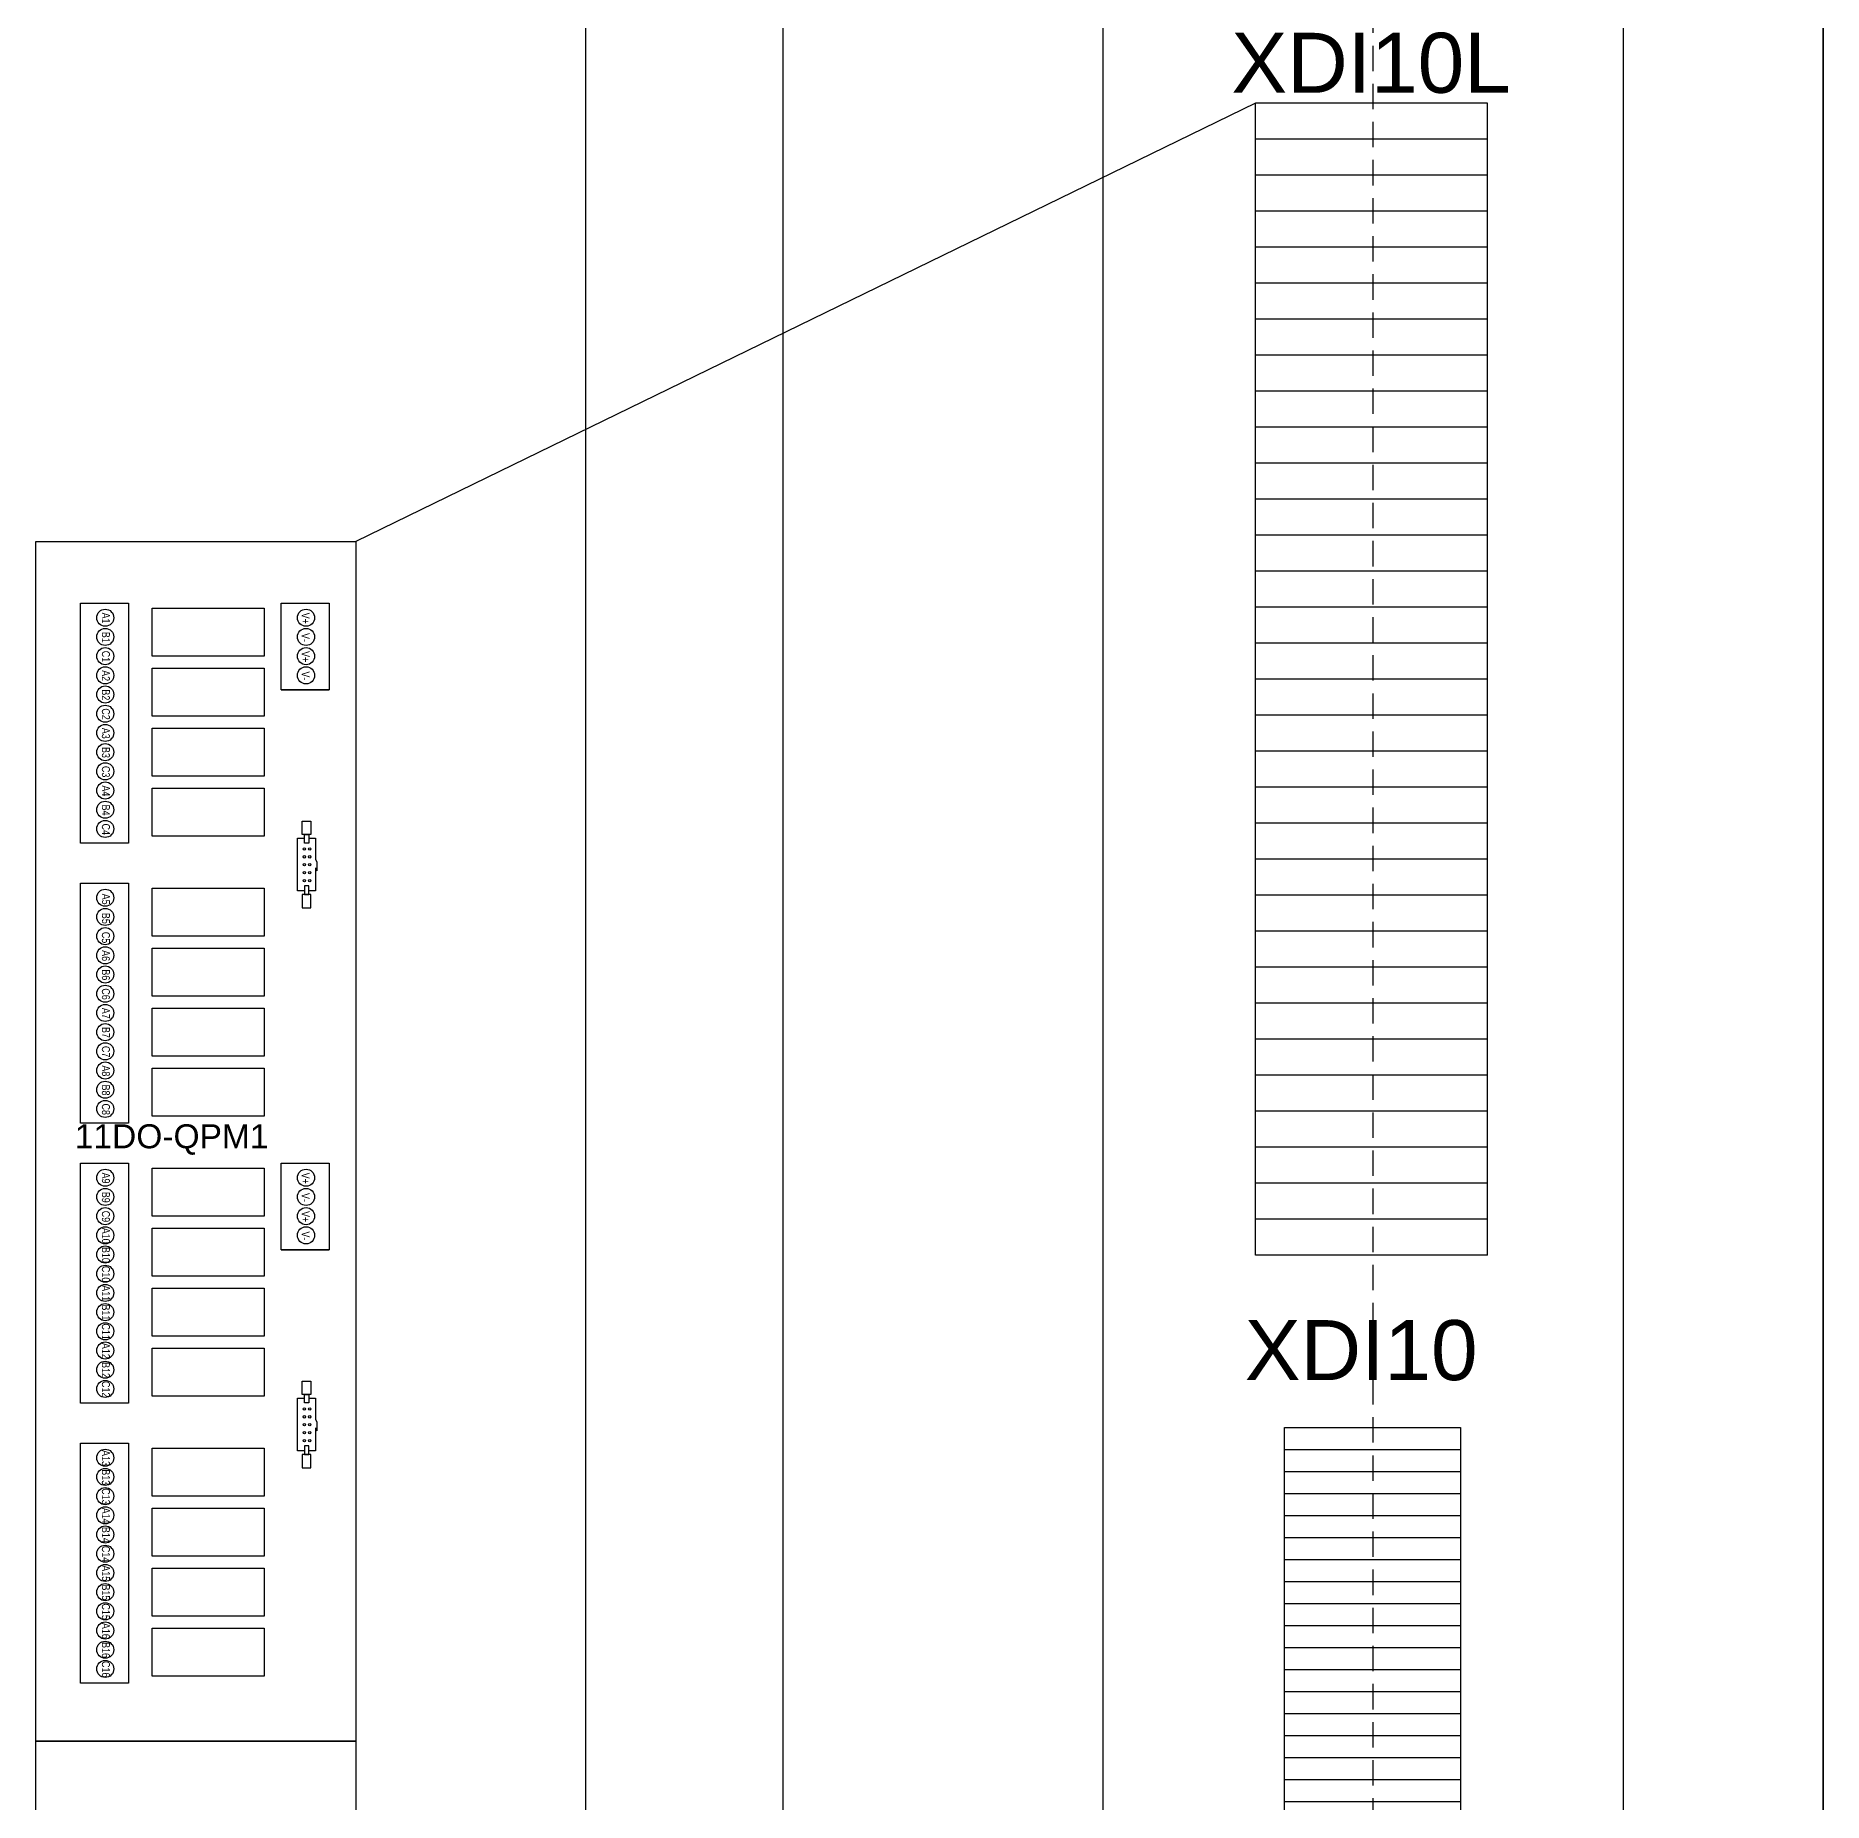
# Model space of a CAD drawing. Extents: x -159874 to -117758, y 9787 to 31117.
# Drawn here: x -148708.2 to -148261.3, y 25121.3 to 25563 of the extents above; entities that cross this region are included whole.
import ezdxf
from ezdxf.enums import TextEntityAlignment as Align

# ---------------------------------------------------------------- set-up
doc = ezdxf.new("R2010")
doc.units = 0
doc.linetypes.add('DASHED2', pattern=[9.525, 6.35, -3.175])
doc.layers.get('0').update_dxf_attribs({"linetype": 'CONTINUOUS'})
doc.styles.add('Arial', font='arial.ttf')

msp = doc.modelspace()

# ---------------------------------------------------------------- linework, layer by layer
at = {"color": 6}
msp.add_line((-148570.68407, 24582.60839), (-148570.68407, 26582.60839), dxfattribs=at)
at = {"color": 4}
for p, q in [((-148521.30907, 24832.60839), (-148521.30907, 26522.60839)), ((-148521.30907, 24632.60839), (-148521.30907, 26522.60839)), ((-148441.30907, 24782.60839), (-148441.30907, 26212.60839)), ((-148311.30907, 26212.60839), (-148311.30907, 24782.60839)), ((-148261.30907, 26212.60839), (-148261.30907, 24782.60839)), ((-148261.30907, 24782.60839), (-148261.30907, 26212.60839))]:
    msp.add_line(p, q, dxfattribs=at)
at = {"color": 1, "linetype": 'DASHED2'}
msp.add_line((-148373.80063, 24782.60839), (-148373.80063, 26212.60839), dxfattribs=at)
at = {"color": 30}
msp.add_line((-148403.28211, 25546.12247), (-148628.18247, 25436.56123), dxfattribs=at)
at = {"color": 1}
for p, q in [((-148403.28211, 25537.12247), (-148403.28211, 25546.12247)), ((-148345.28211, 25546.12247), (-148403.28211, 25546.12247)), ((-148345.28211, 25537.12247), (-148345.28211, 25546.12247)), ((-148345.28211, 25537.12247), (-148403.28211, 25537.12247)), ((-148345.28211, 25537.12247), (-148403.28211, 25537.12247)), ((-148345.28211, 25537.12247), (-148403.28211, 25537.12247)), ((-148345.28211, 25537.12247), (-148403.28211, 25537.12247)), ((-148345.28211, 25537.12247), (-148403.28211, 25537.12247)), ((-148403.28211, 25528.12247), (-148403.28211, 25537.12247)), ((-148345.28211, 25537.12247), (-148403.28211, 25537.12247)), ((-148345.28211, 25528.12247), (-148345.28211, 25537.12247)), ((-148345.28211, 25528.12247), (-148403.28211, 25528.12247)), ((-148345.28211, 25528.12247), (-148403.28211, 25528.12247)), ((-148345.28211, 25528.12247), (-148403.28211, 25528.12247)), ((-148345.28211, 25528.12247), (-148403.28211, 25528.12247)), ((-148345.28211, 25528.12247), (-148403.28211, 25528.12247)), ((-148403.28211, 25519.12247), (-148403.28211, 25528.12247)), ((-148345.28211, 25528.12247), (-148403.28211, 25528.12247)), ((-148345.28211, 25519.12247), (-148345.28211, 25528.12247)), ((-148345.28211, 25519.12247), (-148403.28211, 25519.12247)), ((-148345.28211, 25519.12247), (-148403.28211, 25519.12247)), ((-148345.28211, 25519.12247), (-148403.28211, 25519.12247)), ((-148345.28211, 25519.12247), (-148403.28211, 25519.12247)), ((-148345.28211, 25519.12247), (-148403.28211, 25519.12247)), ((-148403.28211, 25510.12247), (-148403.28211, 25519.12247)), ((-148345.28211, 25519.12247), (-148403.28211, 25519.12247)), ((-148345.28211, 25510.12247), (-148345.28211, 25519.12247)), ((-148345.28211, 25510.12247), (-148403.28211, 25510.12247)), ((-148345.28211, 25510.12247), (-148403.28211, 25510.12247)), ((-148345.28211, 25510.12247), (-148403.28211, 25510.12247)), ((-148345.28211, 25510.12247), (-148403.28211, 25510.12247)), ((-148345.28211, 25510.12247), (-148403.28211, 25510.12247)), ((-148403.28211, 25501.12247), (-148403.28211, 25510.12247)), ((-148345.28211, 25510.12247), (-148403.28211, 25510.12247)), ((-148345.28211, 25501.12247), (-148345.28211, 25510.12247)), ((-148345.28211, 25501.12247), (-148403.28211, 25501.12247)), ((-148345.28211, 25501.12247), (-148403.28211, 25501.12247)), ((-148345.28211, 25501.12247), (-148403.28211, 25501.12247)), ((-148345.28211, 25501.12247), (-148403.28211, 25501.12247)), ((-148345.28211, 25501.12247), (-148403.28211, 25501.12247)), ((-148403.28211, 25492.12247), (-148403.28211, 25501.12247)), ((-148345.28211, 25501.12247), (-148403.28211, 25501.12247)), ((-148345.28211, 25492.12247), (-148345.28211, 25501.12247)), ((-148345.28211, 25492.12247), (-148403.28211, 25492.12247)), ((-148345.28211, 25492.12247), (-148403.28211, 25492.12247)), ((-148345.28211, 25492.12247), (-148403.28211, 25492.12247)), ((-148345.28211, 25492.12247), (-148403.28211, 25492.12247)), ((-148345.28211, 25492.12247), (-148403.28211, 25492.12247)), ((-148403.28211, 25483.12247), (-148403.28211, 25492.12247)), ((-148345.28211, 25492.12247), (-148403.28211, 25492.12247)), ((-148345.28211, 25483.12247), (-148345.28211, 25492.12247)), ((-148345.28211, 25483.12247), (-148403.28211, 25483.12247)), ((-148345.28211, 25483.12247), (-148403.28211, 25483.12247)), ((-148345.28211, 25483.12247), (-148403.28211, 25483.12247)), ((-148345.28211, 25483.12247), (-148403.28211, 25483.12247)), ((-148345.28211, 25483.12247), (-148403.28211, 25483.12247)), ((-148403.28211, 25474.12247), (-148403.28211, 25483.12247)), ((-148345.28211, 25483.12247), (-148403.28211, 25483.12247)), ((-148345.28211, 25474.12247), (-148345.28211, 25483.12247)), ((-148345.28211, 25474.12247), (-148403.28211, 25474.12247)), ((-148345.28211, 25474.12247), (-148403.28211, 25474.12247)), ((-148345.28211, 25474.12247), (-148403.28211, 25474.12247)), ((-148345.28211, 25474.12247), (-148403.28211, 25474.12247)), ((-148345.28211, 25474.12247), (-148403.28211, 25474.12247)), ((-148403.28211, 25465.12247), (-148403.28211, 25474.12247)), ((-148345.28211, 25474.12247), (-148403.28211, 25474.12247)), ((-148345.28211, 25465.12247), (-148345.28211, 25474.12247)), ((-148345.28211, 25465.12247), (-148403.28211, 25465.12247)), ((-148345.28211, 25465.12247), (-148403.28211, 25465.12247)), ((-148345.28211, 25465.12247), (-148403.28211, 25465.12247)), ((-148345.28211, 25465.12247), (-148403.28211, 25465.12247)), ((-148345.28211, 25465.12247), (-148403.28211, 25465.12247)), ((-148403.28211, 25456.12247), (-148403.28211, 25465.12247)), ((-148345.28211, 25465.12247), (-148403.28211, 25465.12247)), ((-148345.28211, 25456.12247), (-148345.28211, 25465.12247)), ((-148345.28211, 25456.12247), (-148403.28211, 25456.12247)), ((-148345.28211, 25456.12247), (-148403.28211, 25456.12247)), ((-148345.28211, 25456.12247), (-148403.28211, 25456.12247)), ((-148345.28211, 25456.12247), (-148403.28211, 25456.12247)), ((-148345.28211, 25456.12247), (-148403.28211, 25456.12247)), ((-148403.28211, 25447.12247), (-148403.28211, 25456.12247)), ((-148345.28211, 25456.12247), (-148403.28211, 25456.12247)), ((-148345.28211, 25447.12247), (-148345.28211, 25456.12247)), ((-148345.28211, 25447.12247), (-148403.28211, 25447.12247)), ((-148345.28211, 25447.12247), (-148403.28211, 25447.12247)), ((-148345.28211, 25447.12247), (-148403.28211, 25447.12247)), ((-148345.28211, 25447.12247), (-148403.28211, 25447.12247)), ((-148345.28211, 25447.12247), (-148403.28211, 25447.12247)), ((-148403.28211, 25438.12247), (-148403.28211, 25447.12247)), ((-148345.28211, 25447.12247), (-148403.28211, 25447.12247)), ((-148345.28211, 25438.12247), (-148345.28211, 25447.12247)), ((-148345.28211, 25438.12247), (-148403.28211, 25438.12247)), ((-148345.28211, 25438.12247), (-148403.28211, 25438.12247)), ((-148345.28211, 25438.12247), (-148403.28211, 25438.12247)), ((-148345.28211, 25438.12247), (-148403.28211, 25438.12247)), ((-148345.28211, 25438.12247), (-148403.28211, 25438.12247)), ((-148403.28211, 25429.12247), (-148403.28211, 25438.12247)), ((-148345.28211, 25438.12247), (-148403.28211, 25438.12247)), ((-148345.28211, 25429.12247), (-148345.28211, 25438.12247)), ((-148345.28211, 25429.12247), (-148403.28211, 25429.12247)), ((-148345.28211, 25429.12247), (-148403.28211, 25429.12247)), ((-148345.28211, 25429.12247), (-148403.28211, 25429.12247)), ((-148345.28211, 25429.12247), (-148403.28211, 25429.12247)), ((-148345.28211, 25429.12247), (-148403.28211, 25429.12247)), ((-148403.28211, 25420.12247), (-148403.28211, 25429.12247)), ((-148345.28211, 25429.12247), (-148403.28211, 25429.12247)), ((-148345.28211, 25420.12247), (-148345.28211, 25429.12247)), ((-148345.28211, 25420.12247), (-148403.28211, 25420.12247)), ((-148345.28211, 25420.12247), (-148403.28211, 25420.12247)), ((-148345.28211, 25420.12247), (-148403.28211, 25420.12247)), ((-148345.28211, 25420.12247), (-148403.28211, 25420.12247)), ((-148345.28211, 25420.12247), (-148403.28211, 25420.12247)), ((-148403.28211, 25411.12247), (-148403.28211, 25420.12247)), ((-148345.28211, 25420.12247), (-148403.28211, 25420.12247)), ((-148345.28211, 25411.12247), (-148345.28211, 25420.12247)), ((-148345.28211, 25411.12247), (-148403.28211, 25411.12247)), ((-148345.28211, 25411.12247), (-148403.28211, 25411.12247)), ((-148345.28211, 25411.12247), (-148403.28211, 25411.12247)), ((-148345.28211, 25411.12247), (-148403.28211, 25411.12247)), ((-148345.28211, 25411.12247), (-148403.28211, 25411.12247)), ((-148403.28211, 25402.12247), (-148403.28211, 25411.12247)), ((-148345.28211, 25411.12247), (-148403.28211, 25411.12247)), ((-148345.28211, 25402.12247), (-148345.28211, 25411.12247)), ((-148345.28211, 25402.12247), (-148403.28211, 25402.12247)), ((-148345.28211, 25402.12247), (-148403.28211, 25402.12247)), ((-148345.28211, 25402.12247), (-148403.28211, 25402.12247)), ((-148345.28211, 25402.12247), (-148403.28211, 25402.12247)), ((-148345.28211, 25402.12247), (-148403.28211, 25402.12247)), ((-148403.28211, 25393.12247), (-148403.28211, 25402.12247)), ((-148345.28211, 25402.12247), (-148403.28211, 25402.12247)), ((-148345.28211, 25393.12247), (-148345.28211, 25402.12247)), ((-148345.28211, 25393.12247), (-148403.28211, 25393.12247)), ((-148345.28211, 25393.12247), (-148403.28211, 25393.12247)), ((-148345.28211, 25393.12247), (-148403.28211, 25393.12247)), ((-148345.28211, 25393.12247), (-148403.28211, 25393.12247)), ((-148345.28211, 25393.12247), (-148403.28211, 25393.12247)), ((-148403.28211, 25384.12247), (-148403.28211, 25393.12247)), ((-148345.28211, 25393.12247), (-148403.28211, 25393.12247)), ((-148345.28211, 25384.12247), (-148345.28211, 25393.12247)), ((-148345.28211, 25384.12247), (-148403.28211, 25384.12247)), ((-148345.28211, 25384.12247), (-148403.28211, 25384.12247)), ((-148345.28211, 25384.12247), (-148403.28211, 25384.12247)), ((-148345.28211, 25384.12247), (-148403.28211, 25384.12247)), ((-148345.28211, 25384.12247), (-148403.28211, 25384.12247)), ((-148403.28211, 25375.12247), (-148403.28211, 25384.12247)), ((-148345.28211, 25384.12247), (-148403.28211, 25384.12247)), ((-148345.28211, 25375.12247), (-148345.28211, 25384.12247)), ((-148345.28211, 25375.12247), (-148403.28211, 25375.12247)), ((-148345.28211, 25375.12247), (-148403.28211, 25375.12247)), ((-148345.28211, 25375.12247), (-148403.28211, 25375.12247)), ((-148345.28211, 25375.12247), (-148403.28211, 25375.12247)), ((-148345.28211, 25375.12247), (-148403.28211, 25375.12247)), ((-148403.28211, 25366.12247), (-148403.28211, 25375.12247)), ((-148345.28211, 25375.12247), (-148403.28211, 25375.12247)), ((-148345.28211, 25366.12247), (-148345.28211, 25375.12247)), ((-148345.28211, 25366.12247), (-148403.28211, 25366.12247)), ((-148345.28211, 25366.12247), (-148403.28211, 25366.12247)), ((-148345.28211, 25366.12247), (-148403.28211, 25366.12247)), ((-148345.28211, 25366.12247), (-148403.28211, 25366.12247)), ((-148345.28211, 25366.12247), (-148403.28211, 25366.12247)), ((-148403.28211, 25357.12247), (-148403.28211, 25366.12247)), ((-148345.28211, 25366.12247), (-148403.28211, 25366.12247)), ((-148345.28211, 25357.12247), (-148345.28211, 25366.12247)), ((-148345.28211, 25357.12247), (-148403.28211, 25357.12247)), ((-148345.28211, 25357.12247), (-148403.28211, 25357.12247)), ((-148345.28211, 25357.12247), (-148403.28211, 25357.12247)), ((-148345.28211, 25357.12247), (-148403.28211, 25357.12247)), ((-148345.28211, 25357.12247), (-148403.28211, 25357.12247)), ((-148403.28211, 25348.12247), (-148403.28211, 25357.12247)), ((-148345.28211, 25357.12247), (-148403.28211, 25357.12247)), ((-148345.28211, 25348.12247), (-148345.28211, 25357.12247)), ((-148345.28211, 25348.12247), (-148403.28211, 25348.12247)), ((-148345.28211, 25348.12247), (-148403.28211, 25348.12247)), ((-148345.28211, 25348.12247), (-148403.28211, 25348.12247)), ((-148345.28211, 25348.12247), (-148403.28211, 25348.12247)), ((-148345.28211, 25348.12247), (-148403.28211, 25348.12247)), ((-148403.28211, 25339.12247), (-148403.28211, 25348.12247)), ((-148345.28211, 25348.12247), (-148403.28211, 25348.12247)), ((-148345.28211, 25339.12247), (-148345.28211, 25348.12247)), ((-148345.28211, 25339.12247), (-148403.28211, 25339.12247)), ((-148345.28211, 25339.12247), (-148403.28211, 25339.12247)), ((-148345.28211, 25339.12247), (-148403.28211, 25339.12247)), ((-148345.28211, 25339.12247), (-148403.28211, 25339.12247)), ((-148345.28211, 25339.12247), (-148403.28211, 25339.12247)), ((-148403.28211, 25330.12247), (-148403.28211, 25339.12247)), ((-148345.28211, 25339.12247), (-148403.28211, 25339.12247)), ((-148345.28211, 25330.12247), (-148345.28211, 25339.12247)), ((-148345.28211, 25330.12247), (-148403.28211, 25330.12247)), ((-148345.28211, 25330.12247), (-148403.28211, 25330.12247)), ((-148345.28211, 25330.12247), (-148403.28211, 25330.12247)), ((-148345.28211, 25330.12247), (-148403.28211, 25330.12247)), ((-148345.28211, 25330.12247), (-148403.28211, 25330.12247)), ((-148403.28211, 25321.12247), (-148403.28211, 25330.12247)), ((-148345.28211, 25330.12247), (-148403.28211, 25330.12247)), ((-148345.28211, 25321.12247), (-148345.28211, 25330.12247)), ((-148345.28211, 25321.12247), (-148403.28211, 25321.12247)), ((-148345.28211, 25321.12247), (-148403.28211, 25321.12247)), ((-148345.28211, 25321.12247), (-148403.28211, 25321.12247)), ((-148345.28211, 25321.12247), (-148403.28211, 25321.12247)), ((-148345.28211, 25321.12247), (-148403.28211, 25321.12247)), ((-148403.28211, 25312.12247), (-148403.28211, 25321.12247)), ((-148345.28211, 25321.12247), (-148403.28211, 25321.12247)), ((-148345.28211, 25312.12247), (-148345.28211, 25321.12247)), ((-148345.28211, 25312.12247), (-148403.28211, 25312.12247)), ((-148345.28211, 25312.12247), (-148403.28211, 25312.12247)), ((-148345.28211, 25312.12247), (-148403.28211, 25312.12247)), ((-148345.28211, 25312.12247), (-148403.28211, 25312.12247)), ((-148345.28211, 25312.12247), (-148403.28211, 25312.12247)), ((-148403.28211, 25303.12247), (-148403.28211, 25312.12247)), ((-148345.28211, 25312.12247), (-148403.28211, 25312.12247)), ((-148345.28211, 25303.12247), (-148345.28211, 25312.12247)), ((-148345.28211, 25303.12247), (-148403.28211, 25303.12247)), ((-148345.28211, 25303.12247), (-148403.28211, 25303.12247)), ((-148345.28211, 25303.12247), (-148403.28211, 25303.12247)), ((-148345.28211, 25303.12247), (-148403.28211, 25303.12247)), ((-148345.28211, 25303.12247), (-148403.28211, 25303.12247)), ((-148403.28211, 25294.12247), (-148403.28211, 25303.12247)), ((-148345.28211, 25303.12247), (-148403.28211, 25303.12247)), ((-148345.28211, 25294.12247), (-148345.28211, 25303.12247)), ((-148345.28211, 25294.12247), (-148403.28211, 25294.12247)), ((-148345.28211, 25294.12247), (-148403.28211, 25294.12247)), ((-148345.28211, 25294.12247), (-148403.28211, 25294.12247)), ((-148345.28211, 25294.12247), (-148403.28211, 25294.12247)), ((-148345.28211, 25294.12247), (-148403.28211, 25294.12247)), ((-148403.28211, 25285.12247), (-148403.28211, 25294.12247)), ((-148345.28211, 25294.12247), (-148403.28211, 25294.12247)), ((-148345.28211, 25285.12247), (-148345.28211, 25294.12247)), ((-148345.28211, 25285.12247), (-148403.28211, 25285.12247)), ((-148345.28211, 25285.12247), (-148403.28211, 25285.12247)), ((-148345.28211, 25285.12247), (-148403.28211, 25285.12247)), ((-148345.28211, 25285.12247), (-148403.28211, 25285.12247)), ((-148345.28211, 25285.12247), (-148403.28211, 25285.12247)), ((-148403.28211, 25276.12247), (-148403.28211, 25285.12247)), ((-148345.28211, 25285.12247), (-148403.28211, 25285.12247)), ((-148345.28211, 25276.12247), (-148345.28211, 25285.12247)), ((-148345.28211, 25276.12247), (-148403.28211, 25276.12247)), ((-148345.28211, 25276.12247), (-148403.28211, 25276.12247)), ((-148345.28211, 25276.12247), (-148403.28211, 25276.12247)), ((-148345.28211, 25276.12247), (-148403.28211, 25276.12247)), ((-148345.28211, 25276.12247), (-148403.28211, 25276.12247)), ((-148403.28211, 25267.12247), (-148403.28211, 25276.12247)), ((-148345.28211, 25276.12247), (-148403.28211, 25276.12247)), ((-148345.28211, 25267.12247), (-148345.28211, 25276.12247)), ((-148345.28211, 25267.12247), (-148403.28211, 25267.12247)), ((-148345.28211, 25267.12247), (-148403.28211, 25267.12247)), ((-148345.28211, 25267.12247), (-148403.28211, 25267.12247)), ((-148345.28211, 25267.12247), (-148403.28211, 25267.12247)), ((-148345.28211, 25267.12247), (-148403.28211, 25267.12247)), ((-148403.28211, 25258.12247), (-148403.28211, 25267.12247)), ((-148345.28211, 25267.12247), (-148403.28211, 25267.12247)), ((-148345.28211, 25258.12247), (-148345.28211, 25267.12247)), ((-148345.28211, 25258.12247), (-148403.28211, 25258.12247)), ((-148345.28211, 25258.12247), (-148403.28211, 25258.12247)), ((-148345.28211, 25258.12247), (-148403.28211, 25258.12247)), ((-148345.28211, 25258.12247), (-148403.28211, 25258.12247)), ((-148345.28211, 25258.12247), (-148403.28211, 25258.12247))]:
    msp.add_line(p, q, dxfattribs=at)
for p, q in [((-148646.81436, 25399.40484), (-148634.81436, 25399.40484)), ((-148642.7795, 25362.31852), (-148641.01063, 25362.31852)), ((-148642.7795, 25349.17682), (-148642.7795, 25362.31852)), ((-148639.90442, 25362.31852), (-148638.22504, 25362.31852)), ((-148638.22504, 25362.31852), (-148638.22504, 25357.12929)), ((-148638.22504, 25357.12929), (-148637.88468, 25356.38866)), ((-148637.88468, 25356.38866), (-148637.88468, 25354.17568)), ((-148638.22504, 25354.91631), (-148638.22504, 25349.17682)), ((-148638.22504, 25354.91631), (-148637.88468, 25354.17568)), ((-148641.01133, 25349.17682), (-148642.7795, 25349.17682)), ((-148638.22504, 25349.17682), (-148639.90512, 25349.17682)), ((-148646.81436, 25259.40484), (-148634.81436, 25259.40484)), ((-148642.7795, 25222.31852), (-148641.01063, 25222.31852)), ((-148642.7795, 25209.17682), (-148642.7795, 25222.31852)), ((-148639.90442, 25222.31852), (-148638.22504, 25222.31852)), ((-148638.22504, 25222.31852), (-148638.22504, 25217.12929)), ((-148638.22504, 25217.12929), (-148637.88468, 25216.38866)), ((-148638.22504, 25214.91631), (-148638.22504, 25209.17682)), ((-148638.22504, 25214.91631), (-148637.88468, 25214.17568)), ((-148637.88468, 25216.38866), (-148637.88468, 25214.17568)), ((-148641.01133, 25209.17682), (-148642.7795, 25209.17682)), ((-148638.22504, 25209.17682), (-148639.90512, 25209.17682))]:
    msp.add_line(p, q)
at = {"color": 0}
for p, q in [((-148396.00948, 25209.52918), (-148396.00948, 25215.02918)), ((-148396.00948, 25215.02918), (-148352.00948, 25215.02918)), ((-148352.00948, 25215.02918), (-148352.00948, 25209.52918)), ((-148396.00948, 25209.52918), (-148352.00948, 25209.52918)), ((-148396.00948, 25209.52918), (-148352.00948, 25209.52918)), ((-148396.00948, 25209.52918), (-148352.00948, 25209.52918)), ((-148396.00948, 25209.52918), (-148352.00948, 25209.52918)), ((-148396.00948, 25204.02918), (-148396.00948, 25209.52918)), ((-148396.00948, 25209.52918), (-148352.00948, 25209.52918)), ((-148352.00948, 25209.52918), (-148352.00948, 25204.02918)), ((-148396.00948, 25204.02918), (-148352.00948, 25204.02918)), ((-148396.00948, 25204.02918), (-148352.00948, 25204.02918)), ((-148396.00948, 25204.02918), (-148352.00948, 25204.02918)), ((-148396.00948, 25204.02918), (-148352.00948, 25204.02918)), ((-148396.00948, 25198.52918), (-148396.00948, 25204.02918)), ((-148396.00948, 25204.02918), (-148352.00948, 25204.02918)), ((-148352.00948, 25204.02918), (-148352.00948, 25198.52918)), ((-148396.00948, 25198.52918), (-148352.00948, 25198.52918)), ((-148396.00948, 25198.52918), (-148352.00948, 25198.52918)), ((-148396.00948, 25198.52918), (-148352.00948, 25198.52918)), ((-148396.00948, 25198.52918), (-148352.00948, 25198.52918)), ((-148396.00948, 25193.02918), (-148396.00948, 25198.52918)), ((-148396.00948, 25198.52918), (-148352.00948, 25198.52918)), ((-148352.00948, 25198.52918), (-148352.00948, 25193.02918)), ((-148396.00948, 25193.02918), (-148352.00948, 25193.02918)), ((-148396.00948, 25193.02918), (-148352.00948, 25193.02918)), ((-148396.00948, 25193.02918), (-148352.00948, 25193.02918)), ((-148396.00948, 25193.02918), (-148352.00948, 25193.02918)), ((-148396.00948, 25187.52918), (-148396.00948, 25193.02918)), ((-148396.00948, 25193.02918), (-148352.00948, 25193.02918)), ((-148352.00948, 25193.02918), (-148352.00948, 25187.52918)), ((-148396.00948, 25187.52918), (-148352.00948, 25187.52918)), ((-148396.00948, 25187.52918), (-148352.00948, 25187.52918)), ((-148396.00948, 25187.52918), (-148352.00948, 25187.52918)), ((-148396.00948, 25187.52918), (-148352.00948, 25187.52918)), ((-148396.00948, 25182.02918), (-148396.00948, 25187.52918)), ((-148396.00948, 25187.52918), (-148352.00948, 25187.52918)), ((-148352.00948, 25187.52918), (-148352.00948, 25182.02918)), ((-148396.00948, 25182.02918), (-148352.00948, 25182.02918)), ((-148396.00948, 25182.02918), (-148352.00948, 25182.02918)), ((-148396.00948, 25182.02918), (-148352.00948, 25182.02918)), ((-148396.00948, 25182.02918), (-148352.00948, 25182.02918)), ((-148396.00948, 25176.52918), (-148396.00948, 25182.02918)), ((-148396.00948, 25182.02918), (-148352.00948, 25182.02918)), ((-148352.00948, 25182.02918), (-148352.00948, 25176.52918)), ((-148396.00948, 25176.52918), (-148352.00948, 25176.52918)), ((-148396.00948, 25176.52918), (-148352.00948, 25176.52918)), ((-148396.00948, 25176.52918), (-148352.00948, 25176.52918)), ((-148396.00948, 25176.52918), (-148352.00948, 25176.52918)), ((-148396.00948, 25171.02918), (-148396.00948, 25176.52918)), ((-148396.00948, 25176.52918), (-148352.00948, 25176.52918)), ((-148352.00948, 25176.52918), (-148352.00948, 25171.02918)), ((-148396.00948, 25171.02918), (-148352.00948, 25171.02918)), ((-148396.00948, 25171.02918), (-148352.00948, 25171.02918)), ((-148396.00948, 25171.02918), (-148352.00948, 25171.02918)), ((-148396.00948, 25171.02918), (-148352.00948, 25171.02918)), ((-148396.00948, 25165.52918), (-148396.00948, 25171.02918)), ((-148396.00948, 25171.02918), (-148352.00948, 25171.02918)), ((-148352.00948, 25171.02918), (-148352.00948, 25165.52918)), ((-148396.00948, 25165.52918), (-148352.00948, 25165.52918)), ((-148396.00948, 25165.52918), (-148352.00948, 25165.52918)), ((-148396.00948, 25165.52918), (-148352.00948, 25165.52918)), ((-148396.00948, 25165.52918), (-148352.00948, 25165.52918)), ((-148396.00948, 25160.02918), (-148396.00948, 25165.52918)), ((-148396.00948, 25165.52918), (-148352.00948, 25165.52918)), ((-148352.00948, 25165.52918), (-148352.00948, 25160.02918)), ((-148396.00948, 25160.02918), (-148352.00948, 25160.02918)), ((-148396.00948, 25160.02918), (-148352.00948, 25160.02918)), ((-148396.00948, 25160.02918), (-148352.00948, 25160.02918)), ((-148396.00948, 25160.02918), (-148352.00948, 25160.02918)), ((-148396.00948, 25154.52918), (-148396.00948, 25160.02918)), ((-148396.00948, 25160.02918), (-148352.00948, 25160.02918)), ((-148352.00948, 25160.02918), (-148352.00948, 25154.52918)), ((-148396.00948, 25154.52918), (-148352.00948, 25154.52918)), ((-148396.00948, 25154.52918), (-148352.00948, 25154.52918)), ((-148396.00948, 25154.52918), (-148352.00948, 25154.52918)), ((-148396.00948, 25154.52918), (-148352.00948, 25154.52918)), ((-148396.00948, 25149.02918), (-148396.00948, 25154.52918)), ((-148396.00948, 25154.52918), (-148352.00948, 25154.52918)), ((-148352.00948, 25154.52918), (-148352.00948, 25149.02918)), ((-148396.00948, 25149.02918), (-148352.00948, 25149.02918)), ((-148396.00948, 25149.02918), (-148352.00948, 25149.02918)), ((-148396.00948, 25149.02918), (-148352.00948, 25149.02918)), ((-148396.00948, 25149.02918), (-148352.00948, 25149.02918)), ((-148396.00948, 25143.52918), (-148396.00948, 25149.02918)), ((-148396.00948, 25149.02918), (-148352.00948, 25149.02918)), ((-148352.00948, 25149.02918), (-148352.00948, 25143.52918)), ((-148396.00948, 25143.52918), (-148352.00948, 25143.52918)), ((-148396.00948, 25143.52918), (-148352.00948, 25143.52918)), ((-148396.00948, 25143.52918), (-148352.00948, 25143.52918)), ((-148396.00948, 25143.52918), (-148352.00948, 25143.52918)), ((-148396.00948, 25138.02918), (-148396.00948, 25143.52918)), ((-148396.00948, 25143.52918), (-148352.00948, 25143.52918)), ((-148352.00948, 25143.52918), (-148352.00948, 25138.02918)), ((-148396.00948, 25138.02918), (-148352.00948, 25138.02918)), ((-148396.00948, 25138.02918), (-148352.00948, 25138.02918)), ((-148396.00948, 25138.02918), (-148352.00948, 25138.02918)), ((-148396.00948, 25138.02918), (-148352.00948, 25138.02918)), ((-148396.00948, 25132.52918), (-148396.00948, 25138.02918)), ((-148396.00948, 25138.02918), (-148352.00948, 25138.02918)), ((-148352.00948, 25138.02918), (-148352.00948, 25132.52918)), ((-148396.00948, 25132.52918), (-148352.00948, 25132.52918)), ((-148396.00948, 25132.52918), (-148352.00948, 25132.52918)), ((-148396.00948, 25132.52918), (-148352.00948, 25132.52918)), ((-148396.00948, 25132.52918), (-148352.00948, 25132.52918)), ((-148396.00948, 25127.02918), (-148396.00948, 25132.52918)), ((-148396.00948, 25132.52918), (-148352.00948, 25132.52918)), ((-148352.00948, 25132.52918), (-148352.00948, 25127.02918)), ((-148396.00948, 25127.02918), (-148352.00948, 25127.02918)), ((-148396.00948, 25127.02918), (-148352.00948, 25127.02918)), ((-148396.00948, 25127.02918), (-148352.00948, 25127.02918)), ((-148396.00948, 25127.02918), (-148352.00948, 25127.02918)), ((-148396.00948, 25121.52918), (-148396.00948, 25127.02918)), ((-148396.00948, 25127.02918), (-148352.00948, 25127.02918)), ((-148352.00948, 25127.02918), (-148352.00948, 25121.52918)), ((-148396.00948, 25121.52918), (-148352.00948, 25121.52918)), ((-148396.00948, 25121.52918), (-148352.00948, 25121.52918)), ((-148396.00948, 25121.52918), (-148352.00948, 25121.52918)), ((-148396.00948, 25121.52918), (-148352.00948, 25121.52918)), ((-148396.00948, 25116.02918), (-148396.00948, 25121.52918)), ((-148396.00948, 25121.52918), (-148352.00948, 25121.52918)), ((-148352.00948, 25121.52918), (-148352.00948, 25116.02918))]:
    msp.add_line(p, q, dxfattribs=at)
for points in [[(-148708.18247, 25436.56123), (-148628.18247, 25436.56123), (-148628.18247, 25136.56123), (-148708.18247, 25136.56123)], [(-148697.0086, 25421.13206), (-148685.0086, 25421.13206), (-148685.0086, 25361.13206), (-148697.0086, 25361.13206)], [(-148679.04606, 25419.82366), (-148651.04606, 25419.82366), (-148651.04606, 25407.82366), (-148679.04606, 25407.82366)], [(-148646.81436, 25421.13206), (-148634.81436, 25421.13206), (-148634.81436, 25399.40484), (-148646.81436, 25399.40484)], [(-148679.04606, 25404.82366), (-148651.04606, 25404.82366), (-148651.04606, 25392.82366), (-148679.04606, 25392.82366)], [(-148679.04606, 25389.82366), (-148651.04606, 25389.82366), (-148651.04606, 25377.82366), (-148679.04606, 25377.82366)], [(-148679.04606, 25374.82366), (-148651.04606, 25374.82366), (-148651.04606, 25362.82366), (-148679.04606, 25362.82366)], [(-148639.43698, 25363.3094), (-148641.58658, 25363.3094), (-148641.58658, 25366.61958), (-148639.43698, 25366.61958)], [(-148641.01063, 25363.3094), (-148639.90442, 25363.3094), (-148639.90442, 25361.14629), (-148641.01063, 25361.14629)], [(-148697.0086, 25351.13206), (-148685.0086, 25351.13206), (-148685.0086, 25291.13206), (-148697.0086, 25291.13206)], [(-148679.04606, 25349.82366), (-148651.04606, 25349.82366), (-148651.04606, 25337.82366), (-148679.04606, 25337.82366)], [(-148639.43768, 25348.25754), (-148641.58727, 25348.25754), (-148641.58727, 25344.94736), (-148639.43768, 25344.94736)], [(-148641.01133, 25348.25754), (-148639.90512, 25348.25754), (-148639.90512, 25350.42065), (-148641.01133, 25350.42065)], [(-148679.04606, 25334.82366), (-148651.04606, 25334.82366), (-148651.04606, 25322.82366), (-148679.04606, 25322.82366)], [(-148679.04606, 25319.82366), (-148651.04606, 25319.82366), (-148651.04606, 25307.82366), (-148679.04606, 25307.82366)], [(-148679.04606, 25304.82366), (-148651.04606, 25304.82366), (-148651.04606, 25292.82366), (-148679.04606, 25292.82366)], [(-148697.0086, 25281.13206), (-148685.0086, 25281.13206), (-148685.0086, 25221.13206), (-148697.0086, 25221.13206)], [(-148679.04606, 25279.82366), (-148651.04606, 25279.82366), (-148651.04606, 25267.82366), (-148679.04606, 25267.82366)], [(-148646.81436, 25281.13206), (-148634.81436, 25281.13206), (-148634.81436, 25259.40484), (-148646.81436, 25259.40484)], [(-148679.04606, 25264.82366), (-148651.04606, 25264.82366), (-148651.04606, 25252.82366), (-148679.04606, 25252.82366)], [(-148679.04606, 25249.82366), (-148651.04606, 25249.82366), (-148651.04606, 25237.82366), (-148679.04606, 25237.82366)], [(-148679.04606, 25234.82366), (-148651.04606, 25234.82366), (-148651.04606, 25222.82366), (-148679.04606, 25222.82366)], [(-148639.43698, 25223.3094), (-148641.58658, 25223.3094), (-148641.58658, 25226.61958), (-148639.43698, 25226.61958)], [(-148641.01063, 25223.3094), (-148639.90442, 25223.3094), (-148639.90442, 25221.14629), (-148641.01063, 25221.14629)], [(-148697.0086, 25211.13206), (-148685.0086, 25211.13206), (-148685.0086, 25151.13206), (-148697.0086, 25151.13206)], [(-148679.04606, 25209.82366), (-148651.04606, 25209.82366), (-148651.04606, 25197.82366), (-148679.04606, 25197.82366)], [(-148639.43768, 25208.25754), (-148641.58727, 25208.25754), (-148641.58727, 25204.94736), (-148639.43768, 25204.94736)], [(-148641.01133, 25208.25754), (-148639.90512, 25208.25754), (-148639.90512, 25210.42065), (-148641.01133, 25210.42065)], [(-148679.04606, 25194.82366), (-148651.04606, 25194.82366), (-148651.04606, 25182.82366), (-148679.04606, 25182.82366)], [(-148679.04606, 25179.82366), (-148651.04606, 25179.82366), (-148651.04606, 25167.82366), (-148679.04606, 25167.82366)], [(-148679.04606, 25164.82366), (-148651.04606, 25164.82366), (-148651.04606, 25152.82366), (-148679.04606, 25152.82366)], [(-148708.18247, 25136.56123), (-148628.18247, 25136.56123), (-148628.18247, 24836.56123), (-148708.18247, 24836.56123)]]:
    msp.add_lwpolyline(points, close=True)
for centre, radius in [((-148690.80654, 25417.46351), 2.13985), ((-148640.61229, 25417.46351), 2.13985), ((-148690.80654, 25412.66351), 2.13985), ((-148640.61229, 25412.66351), 2.13985), ((-148690.80654, 25407.86351), 2.13985), ((-148640.61229, 25407.86351), 2.13985), ((-148690.80654, 25403.06351), 2.13985), ((-148640.61229, 25403.06351), 2.13985), ((-148690.80654, 25398.26351), 2.13985), ((-148690.80654, 25393.46351), 2.13985), ((-148690.80654, 25388.66351), 2.13985), ((-148690.80654, 25383.86351), 2.13985), ((-148690.80654, 25379.06351), 2.13985), ((-148690.80654, 25374.26351), 2.13985), ((-148690.80654, 25369.46351), 2.13985), ((-148690.80654, 25364.66351), 2.13985), ((-148641.01063, 25359.66971), 0.29687), ((-148641.01063, 25357.68804), 0.29687), ((-148641.01063, 25355.70637), 0.29687), ((-148639.66931, 25359.66971), 0.29687), ((-148639.66931, 25357.68804), 0.29687), ((-148639.66931, 25355.70637), 0.29687), ((-148641.01063, 25353.7247), 0.29687), ((-148641.01063, 25351.74303), 0.29687), ((-148639.66931, 25353.7247), 0.29687), ((-148639.66931, 25351.74303), 0.29687), ((-148690.80654, 25347.46351), 2.13985), ((-148690.80654, 25342.66351), 2.13985), ((-148690.80654, 25337.86351), 2.13985), ((-148690.80654, 25333.06351), 2.13985), ((-148690.80654, 25328.26351), 2.13985), ((-148690.80654, 25323.46351), 2.13985), ((-148690.80654, 25318.66351), 2.13985), ((-148690.80654, 25313.86351), 2.13985), ((-148690.80654, 25309.06351), 2.13985), ((-148690.80654, 25304.26351), 2.13985), ((-148690.80654, 25299.46351), 2.13985), ((-148690.80654, 25294.66351), 2.13985), ((-148690.80654, 25277.46351), 2.13985), ((-148640.61229, 25277.46351), 2.13985), ((-148690.80654, 25272.66351), 2.13985), ((-148640.61229, 25272.66351), 2.13985), ((-148690.80654, 25267.86351), 2.13985), ((-148640.61229, 25267.86351), 2.13985), ((-148690.80654, 25263.06351), 2.13985), ((-148640.61229, 25263.06351), 2.13985), ((-148690.80654, 25258.26351), 2.13985), ((-148690.80654, 25253.46351), 2.13985), ((-148690.80654, 25248.66351), 2.13985), ((-148690.80654, 25243.86351), 2.13985), ((-148690.80654, 25239.06351), 2.13985), ((-148690.80654, 25234.26351), 2.13985), ((-148690.80654, 25229.46351), 2.13985), ((-148690.80654, 25224.66351), 2.13985), ((-148641.01063, 25219.66971), 0.29687), ((-148641.01063, 25217.68804), 0.29687), ((-148639.66931, 25219.66971), 0.29687), ((-148639.66931, 25217.68804), 0.29687), ((-148641.01063, 25215.70637), 0.29687), ((-148641.01063, 25213.7247), 0.29687), ((-148639.66931, 25215.70637), 0.29687), ((-148639.66931, 25213.7247), 0.29687), ((-148690.80654, 25207.46351), 2.13985), ((-148641.01063, 25211.74303), 0.29687), ((-148639.66931, 25211.74303), 0.29687), ((-148690.80654, 25202.66351), 2.13985), ((-148690.80654, 25197.86351), 2.13985), ((-148690.80654, 25193.06351), 2.13985), ((-148690.80654, 25188.26351), 2.13985), ((-148690.80654, 25183.46351), 2.13985), ((-148690.80654, 25178.66351), 2.13985), ((-148690.80654, 25173.86351), 2.13985), ((-148690.80654, 25169.06351), 2.13985), ((-148690.80654, 25164.26351), 2.13985), ((-148690.80654, 25159.46351), 2.13985), ((-148690.80654, 25154.66351), 2.13985)]:
    msp.add_circle(centre, radius)

# ---------------------------------------------------------------- texts
at = {"color": 0, "style": 'Arial'}
for s, height, p in [('XDI10L', 15, (-148374.34668, 25556.21067)), ('11DO-QPM1', 6, (-148674.20679, 25287.04598)), ('XDI10', 15, (-148376.82841, 25234.37266))]:
    msp.add_text(s, height=height, dxfattribs=at).set_placement(p, align=Align.MIDDLE)
at = {"color": 0, "style": 'Arial', "width": 0.8}
for s, p in [('A1', (-148690.64368, 25417.38314)), ('V+', (-148640.72128, 25417.32739)), ('B1', (-148690.64368, 25412.58314)), ('V-', (-148640.72128, 25412.52739)), ('C1', (-148690.64368, 25407.78314)), ('V+', (-148640.72128, 25407.72739)), ('A2', (-148690.64368, 25402.98314)), ('V-', (-148640.72128, 25402.92739)), ('B2', (-148690.64368, 25398.18314)), ('C2', (-148690.64368, 25393.38314)), ('A3', (-148690.64368, 25388.58314)), ('B3', (-148690.64368, 25383.78314)), ('C3', (-148690.64368, 25378.98314)), ('A4', (-148690.64368, 25374.18314)), ('B4', (-148690.64368, 25369.38314)), ('C4', (-148690.64368, 25364.58314)), ('A5', (-148690.64368, 25347.1108)), ('B5', (-148690.64368, 25342.3108)), ('C5', (-148690.64368, 25337.5108)), ('A6', (-148690.64368, 25332.98314)), ('B6', (-148690.64368, 25328.18314)), ('C6', (-148690.64368, 25323.38314)), ('A7', (-148690.64368, 25318.58314)), ('B7', (-148690.64368, 25313.78314)), ('C7', (-148690.64368, 25308.98314)), ('A8', (-148690.64368, 25304.18314)), ('B8', (-148690.64368, 25299.38314)), ('C8', (-148690.64368, 25294.58314)), ('A9', (-148690.64368, 25277.38314)), ('V+', (-148640.72128, 25277.32739)), ('B9', (-148690.64368, 25272.58314)), ('V-', (-148640.72128, 25272.52739)), ('C9', (-148690.64368, 25267.78314)), ('V+', (-148640.72128, 25267.72739)), ('A10', (-148690.64368, 25262.97111)), ('V-', (-148640.72128, 25262.92739)), ('B10', (-148690.64368, 25258.17111)), ('C10', (-148690.64368, 25253.37111)), ('A11', (-148690.64368, 25248.58314)), ('B11', (-148690.64368, 25243.78314)), ('C11', (-148690.64368, 25238.98314)), ('A12', (-148690.64368, 25234.18314)), ('B12', (-148690.64368, 25229.38314)), ('C12', (-148690.64368, 25224.58314)), ('A13', (-148690.64368, 25207.38314)), ('B13', (-148690.64368, 25202.58314)), ('C13', (-148690.64368, 25197.78314)), ('A14', (-148690.64368, 25192.98314)), ('B14', (-148690.64368, 25188.18314)), ('C14', (-148690.64368, 25183.38314)), ('A15', (-148690.64368, 25178.58314)), ('B15', (-148690.64368, 25173.78314)), ('C15', (-148690.64368, 25168.98314)), ('A16', (-148690.64368, 25164.18314)), ('B16', (-148690.64368, 25159.38314)), ('C16', (-148690.64368, 25154.58314))]:
    msp.add_text(s, height=2, rotation=270, dxfattribs=at).set_placement(p, align=Align.MIDDLE)

doc.saveas('drawing.dxf')
